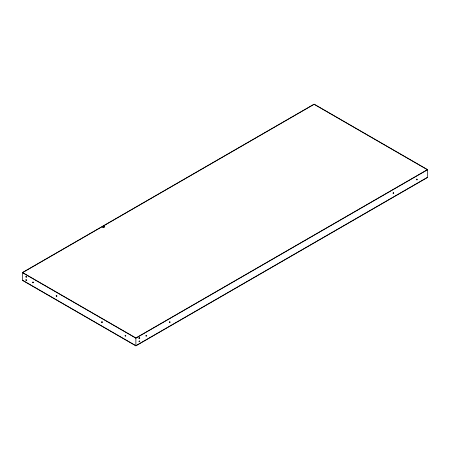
<?xml version="1.0" encoding="UTF-8"?>
<svg xmlns="http://www.w3.org/2000/svg" width="450" height="450" viewBox="0 0 450 450"><rect width="100%" height="100%" fill="white"/><g stroke="black" fill="none" stroke-linecap="round" stroke-linejoin="round"><path stroke-width="0.67" d="M139.489 337.753L138.819 338.243M146.019 335.959L146.256 336.296L146.672 335.678L146.424 335.452L146.019 335.959L146.036 335.222M26.224 279.675L26.792 280.378M138.819 338.034L138.977 337.708M33.064 281.908L33.519 282.696M416.481 179.123L416.981 179.167L416.481 179.792M103.894 227.008L103.106 227.008M169.403 321.733L169.819 321.863L169.403 322.476M393.109 193.337L393.441 192.757L393.109 192.566M22.5 272.526L314.123 104.164L427.5 169.622L427.5 177.474L135.877 345.836L22.5 280.378L22.5 272.526L135.877 337.984L427.5 169.622M23.107 272.329L314.123 104.31L427.5 169.774L135.877 338.136L22.5 272.678M427.5 177.322L135.877 345.69L22.5 280.226M26.792 277.132L26.213 276.519M56.891 295.47L56.559 295.667L56.891 296.241M102.358 322.476L101.936 321.863L102.358 321.733M125.809 335.261L125.477 335.452L125.809 336.032M138.819 341.488L139.236 341.522L139.477 340.903M135.877 337.984L135.877 345.836M139.213 338.265C139.759 339.441 140.096 336.668 139.213 338.265M139.213 341.511C139.759 342.686 140.096 339.913 139.213 341.511M169.56 322.369C170.094 323.522 170.421 320.805 169.56 322.369M393.176 193.264C393.711 194.417 394.043 191.7 393.176 193.264M416.717 179.674C417.251 180.827 417.583 178.11 416.717 179.674M25.836 276.654C26.094 278.331 26.994 276.283 25.836 276.654M25.836 279.9C26.094 281.576 26.994 279.529 25.836 279.9M32.642 282.206C32.895 283.854 33.778 281.846 32.642 282.206M56.177 295.796C56.436 297.444 57.319 295.436 56.177 295.796M101.554 321.998C101.812 323.64 102.696 321.637 101.554 321.998M125.094 335.588C125.353 337.23 126.236 335.228 125.094 335.588M103.061 227.317A0.878 0.506 0 0 0 104.377 226.879A0.878 0.506 0 0 0 103.061 226.44A0.878 0.506 0 0 0 103.061 227.317M103.061 227.166A0.878 0.506 0 0 0 104.377 226.727A0.878 0.506 0 0 0 103.061 226.288A0.878 0.506 0 0 0 103.061 227.166"/></g></svg>
